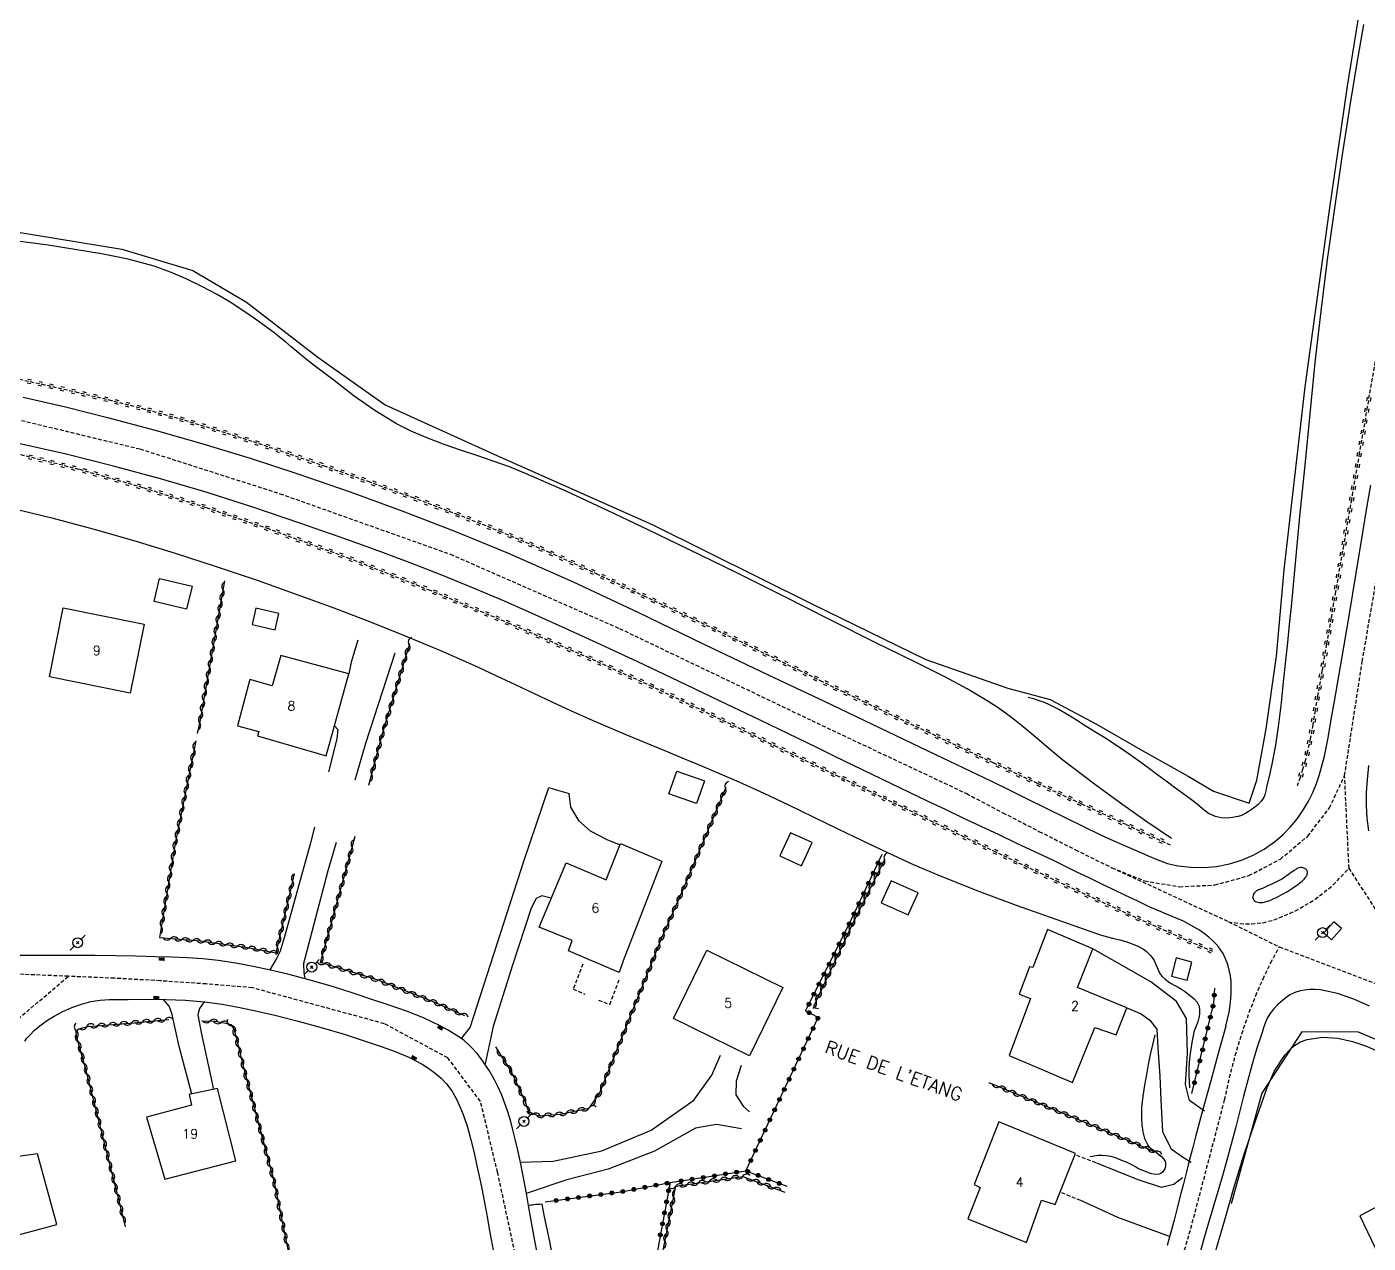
# Model space of a CAD drawing. Header units: millimetres. Extents: x 176000 to 177000, y 162000 to 163001.
# Drawn here: x 176143.6 to 176322.7, y 162429.3 to 162591.6 of the extents above; entities that cross this region are included whole.
import ezdxf
from ezdxf.enums import TextEntityAlignment as Align

# ---------------------------------------------------------------- set-up
doc = ezdxf.new("R2010")
doc.units = ezdxf.units.MM
doc.linetypes.add('DASHED', pattern=[0.75, 0.5, -0.25])
doc.layers.get('0').update_dxf_attribs({"linetype": 'CONTINUOUS'})
for name, color, linetype in [('W0001', 6, 'DASHED'), ('W0008', 7, 'CONTINUOUS'), ('W0014', 7, 'CONTINUOUS'), ('W0015', 2, 'CONTINUOUS'), ('W0017', 7, 'CONTINUOUS'), ('W0101', 7, 'CONTINUOUS'), ('W0104', 1, 'CONTINUOUS'), ('W0112', 1, 'DASHED'), ('W0211', 2, 'CONTINUOUS'), ('W0220', 5, 'DASHED'), ('W0300', 7, 'CONTINUOUS'), ('W0310', 3, 'CONTINUOUS'), ('W0323', 7, 'CONTINUOUS'), ('W0330', 7, 'CONTINUOUS'), ('W0401', 7, 'CONTINUOUS'), ('W0473', 7, 'CONTINUOUS'), ('W0989', 7, 'CONTINUOUS'), ('W0991', 7, 'CONTINUOUS')]:
    doc.layers.add(name, color=color, linetype=linetype)
doc.styles.get("Standard").update_dxf_attribs({"font": 'romans.shx', "width": 0.85})

# ---------------------------------------------------------------- blocks, each defined once
blk = doc.blocks.new('T401')
for p, q in [((-0.3, 0.3), (0, 0.3)), ((-0.3, -0.25), (-0.3, 0.3)), ((-0.3, 0.15), (0, 0.15)), ((-0.3, 0), (0, 0)), ((0, 0.3), (0, -0.25)), ((-0.3, -0.15), (0, -0.15)), ((-0.3, -0.25), (-0.3, -0.3)), ((-0.3, -0.3), (0, -0.3)), ((0, -0.3), (0, -0.25))]:
    blk.add_line(p, q)
blk = doc.blocks.new('T473')
for p, q in [((-0.166667, 0.166667), (0.166667, -0.166667)), ((-0.166667, -0.166667), (0.166667, 0.166667)), ((0.500001, 0.500001), (1.000002, 1.000002)), ((-1.000002, -1.000002), (-0.500001, -0.500001))]:
    blk.add_line(p, q)
blk.add_ellipse((0, 0), major_axis=(0.471405, 0.471405), ratio=1, start_param=5.4977871438, end_param=11.780972451)
blk = doc.blocks.new('t310o')
at = {"color": 0, "linetype": 'Continuous'}
for centre, start, end in [((-0.5, 0.38), 216.8699, 323.1304), ((0.5, -0.37), 36.8699, 143.1303)]:
    blk.add_arc(centre, 0.625, start, end, dxfattribs=at)
blk = doc.blocks.new('t323o')
at = {"color": 0, "linetype": 'Continuous'}
for radius in [0.25, 0.15]:
    blk.add_circle((0, 0), radius, dxfattribs=at)
blk = doc.blocks.new('t220o')
at = {"color": 0, "linetype": 'Continuous'}
for p, q in [((-0.25, 0.25), (0.25, 0.25)), ((-0.25, -0.25), (0.25, -0.25))]:
    blk.add_line(p, q, dxfattribs=at)

msp = doc.modelspace()

# ---------------------------------------------------------------- linework, layer by layer
at = {"layer": 'W0001'}
for points in [[(176319.52, 162491.67), (176321.87, 162506.89), (176324.71, 162523.36), (176327.58, 162539.93), (176330.23, 162555.48), (176332.95, 162571.69), (176340.41, 162615.49), (176346.54, 162649.3), (176350.03, 162671)], [(176014, 162561.95), (176029.02, 162559.21), (176054.16, 162555), (176083.14, 162549.87), (176112.9, 162544.77), (176140.01, 162539.76), (176158.75, 162535.26), (176177.43, 162529.29), (176200.17, 162521.21), (176222.76, 162511.29), (176248.41, 162499.01), (176269.08, 162489.26), (176273.89, 162486.72), (176278.73, 162484.22), (176283.59, 162481.77), (176288.47, 162479.37)], [(176288.47, 162479.37), (176292.84, 162477.61), (176297.49, 162476.84), (176302.19, 162477.07), (176306.74, 162478.32), (176310.95, 162480.53), (176314.6, 162483.59), (176317.5, 162487.36), (176319.52, 162491.67)], [(176320.11, 162479.32), (176319.52, 162491.67)], [(176288.47, 162479.37), (176304.04, 162472.17)], [(176304.04, 162472.17), (176305.56, 162471.91), (176307.09, 162471.87), (176308.62, 162472.04), (176310.1, 162472.42), (176312.95, 162473.6), (176315.6, 162475.16), (176318, 162477.08), (176320.11, 162479.32)], [(176332.22, 162460.64), (176320.11, 162479.32)], [(176304.04, 162472.17), (176310.8, 162468.81)], [(176286.64, 162384.88), (176290.29, 162400.69), (176294.02, 162413.95), (176299, 162431.25), (176303.51, 162448.41), (176304.16, 162451.37), (176304.93, 162454.31), (176305.8, 162457.21), (176306.8, 162460.08), (176307.67, 162462.32), (176308.63, 162464.52), (176309.67, 162466.69), (176310.8, 162468.81)], [(176310.8, 162468.81), (176332.22, 162460.64)], [(176217.96, 162398.19), (176211.65, 162413.37), (176208.94, 162427.24), (176206.48, 162438.73), (176204.17, 162448.22), (176199.83, 162454.01), (176191.36, 162458.56), (176173.72, 162463.36), (176167.59, 162463.86), (176161.46, 162464.28), (176155.33, 162464.62), (176149.19, 162464.88), (176143.28, 162465.13), (176137.35, 162465.39), (176131.41, 162465.44), (176125.48, 162465.11), (176123.43, 162464.85), (176121.4, 162464.49), (176119.39, 162464.02), (176117.41, 162463.44), (176119.7, 162450.98), (176137.91, 162455.31), (176149.19, 162464.88)]]:
    msp.add_lwpolyline(points, dxfattribs=at)
at = {"layer": 'W0008'}
for points in [[(176143.15, 162542.15), (176148.79, 162540.86), (176154.41, 162539.47), (176160.78, 162537.76), (176167.12, 162535.95), (176173.43, 162534.02), (176179.7, 162531.98), (176186.79, 162529.52), (176193.84, 162526.94), (176200.84, 162524.23), (176207.78, 162521.38), (176216.58, 162517.52), (176225.28, 162513.43), (176233.93, 162509.26), (176242.6, 162505.11), (176250.05, 162501.58), (176257.5, 162498.03), (176264.94, 162494.47), (176272.38, 162490.91), (176274.83, 162489.73), (176277.26, 162488.52), (176279.7, 162487.31), (176282.13, 162486.1), (176284.57, 162484.9), (176287.03, 162483.74), (176289.51, 162482.61), (176292.01, 162481.53), (176293.28, 162480.98), (176294.58, 162480.43), (176295.9, 162479.95), (176297.28, 162479.64), (176298.99, 162479.45), (176300.72, 162479.41), (176302.44, 162479.55), (176304.14, 162479.88), (176305.76, 162480.37), (176307.31, 162481.04), (176308.78, 162481.86), (176310.17, 162482.82), (176311.29, 162483.77), (176312.31, 162484.83), (176313.22, 162485.96), (176314.05, 162487.16), (176314.71, 162488.27), (176315.28, 162489.43), (176315.76, 162490.62), (176316.18, 162491.83), (176316.85, 162494.24), (176317.33, 162496.69), (176317.74, 162499.15), (176318.16, 162501.59), (176319.17, 162507.27), (176320.12, 162512.97), (176321.05, 162518.67), (176321.99, 162524.36), (176322.5, 162527.4), (176323.01, 162530.44)], [(176303.67, 162458.24), (176303.9, 162459.15), (176304.09, 162460.08), (176304.23, 162461.01), (176304.33, 162461.94), (176304.38, 162462.69), (176304.4, 162463.45), (176304.37, 162464.2), (176304.28, 162464.95), (176304.13, 162465.72), (176303.92, 162466.48), (176303.64, 162467.22), (176303.3, 162467.93), (176303.02, 162468.39), (176302.7, 162468.81), (176302.35, 162469.21), (176301.98, 162469.59), (176301.39, 162470.11), (176300.77, 162470.6), (176300.13, 162471.04), (176299.46, 162471.46), (176298.75, 162471.85), (176298.02, 162472.22), (176297.27, 162472.55), (176296.52, 162472.87), (176295.77, 162473.18), (176295.02, 162473.48), (176294.27, 162473.8), (176293.52, 162474.13), (176291.9, 162474.9), (176290.27, 162475.67), (176288.65, 162476.45), (176287.04, 162477.23), (176285.42, 162478.02), (176283.8, 162478.8), (176282.18, 162479.58), (176280.56, 162480.36), (176278.18, 162481.49), (176275.79, 162482.62), (176273.4, 162483.75), (176271.01, 162484.87), (176268.62, 162486), (176266.24, 162487.13), (176263.85, 162488.26), (176261.47, 162489.4), (176258.97, 162490.6), (176256.48, 162491.8), (176253.99, 162493.01), (176251.5, 162494.23), (176249.01, 162495.44), (176246.52, 162496.65), (176244.03, 162497.85), (176241.53, 162499.05), (176236.09, 162501.66), (176230.64, 162504.26), (176225.17, 162506.84), (176219.7, 162509.38), (176215.61, 162511.26), (176211.51, 162513.12), (176207.39, 162514.94), (176203.25, 162516.7), (176199.03, 162518.41), (176194.79, 162520.07), (176190.53, 162521.68), (176186.24, 162523.23), (176180.1, 162525.37), (176173.93, 162527.45), (176167.72, 162529.43), (176161.48, 162531.27), (176155.19, 162532.97), (176148.88, 162534.54), (176142.54, 162536)], [(176322.69, 162493.01), (176322.51, 162491.08), (176322.41, 162489.39), (176322.4, 162487.69), (176322.48, 162485.98), (176322.69, 162484.29)], [(176210.6, 162434.3), (176210.29, 162436.15), (176209.95, 162438), (176209.58, 162439.84), (176209.18, 162441.68), (176208.88, 162442.96), (176208.57, 162444.24), (176208.23, 162445.52), (176207.83, 162446.78), (176207.44, 162447.89), (176207.02, 162449), (176206.54, 162450.09), (176206, 162451.14), (176205.33, 162452.3), (176204.6, 162453.44), (176203.8, 162454.53), (176202.88, 162455.53), (176201.95, 162456.34), (176200.94, 162457.05), (176199.88, 162457.69), (176198.8, 162458.28), (176196.59, 162459.32), (176194.31, 162460.22), (176192, 162461.03), (176189.68, 162461.81), (176186.91, 162462.74), (176184.11, 162463.61), (176181.3, 162464.42), (176178.47, 162465.16), (176176.17, 162465.71), (176173.86, 162466.21), (176171.54, 162466.64), (176169.2, 162466.99), (176167.12, 162467.21), (176165.03, 162467.34), (176162.94, 162467.42), (176160.85, 162467.49), (176158.16, 162467.57), (176155.47, 162467.62), (176152.78, 162467.65), (176150.09, 162467.66), (176147.4, 162467.66), (176144.71, 162467.66), (176142.02, 162467.67)], [(176322.82, 162460.91), (176320.73, 162461.82), (176318.57, 162462.59), (176316.32, 162463.08), (176315.6, 162463.14), (176314.87, 162463.13), (176314.15, 162463.05), (176313.44, 162462.9), (176313.02, 162462.77), (176312.62, 162462.6), (176312.23, 162462.39), (176311.86, 162462.15), (176311.21, 162461.66), (176310.59, 162461.12), (176310.03, 162460.52), (176309.53, 162459.87), (176309.19, 162459.28), (176308.93, 162458.65), (176308.71, 162458.02), (176308.5, 162457.38), (176307.82, 162455.28), (176307.19, 162453.17), (176306.6, 162451.04), (176306.04, 162448.9), (176305.5, 162446.77), (176304.95, 162444.63), (176304.4, 162442.49), (176303.81, 162440.37), (176303.21, 162438.26), (176302.6, 162436.16), (176301.99, 162434.06), (176301.37, 162431.97), (176300.75, 162429.87), (176300.14, 162427.77)], [(176143.38, 162456.22), (176143.66, 162456.61), (176143.98, 162456.99), (176144.73, 162457.72), (176145.54, 162458.39), (176146.4, 162459.01), (176147.3, 162459.56), (176148.47, 162460.18), (176149.67, 162460.71), (176150.92, 162461.16), (176152.2, 162461.5), (176153.44, 162461.7), (176154.68, 162461.78), (176155.93, 162461.8), (176157.17, 162461.81), (176159.72, 162461.83), (176162.26, 162461.81), (176164.81, 162461.71), (176167.35, 162461.49), (176169.72, 162461.16), (176172.07, 162460.73), (176174.4, 162460.23), (176176.73, 162459.68), (176179.84, 162458.91), (176182.93, 162458.06), (176186, 162457.14), (176189.05, 162456.14), (176190.92, 162455.5), (176192.79, 162454.84), (176194.63, 162454.08), (176196.39, 162453.16), (176197.28, 162452.6), (176198.14, 162451.98), (176198.94, 162451.29), (176199.66, 162450.52), (176200.35, 162449.58), (176200.93, 162448.56), (176201.42, 162447.51), (176201.86, 162446.45), (176202.45, 162444.77), (176202.92, 162443.05), (176203.33, 162441.32), (176203.72, 162439.59), (176204.03, 162438.2), (176204.32, 162436.8), (176204.6, 162435.39), (176204.86, 162433.98), (176205.11, 162432.57), (176205.37, 162431.17), (176205.63, 162429.76), (176205.89, 162428.35)], [(176303.68, 162458.24), (176302.66, 162454.59), (176301.65, 162450.95), (176300.66, 162447.3), (176299.68, 162443.64), (176299.25, 162442.03), (176298.83, 162440.42), (176298.42, 162438.8), (176298.01, 162437.19), (176297.59, 162435.57), (176297.18, 162433.96), (176296.76, 162432.35), (176296.32, 162430.74), (176295.84, 162428.98)]]:
    msp.add_lwpolyline(points, dxfattribs=at)
at = {"layer": 'W0014'}
for points in [[(176212.41, 162434.47), (176212.13, 162434.45), (176211.85, 162434.44), (176211.57, 162434.41), (176211.3, 162434.38), (176211.12, 162434.36), (176210.95, 162434.34), (176210.78, 162434.31), (176210.61, 162434.28)], [(176211.97, 162426.88), (176211.51, 162429.35), (176211.05, 162431.82), (176210.6, 162434.3)], [(176213.77, 162427.82), (176213.43, 162429.48), (176213.09, 162431.14), (176212.75, 162432.8), (176212.41, 162434.46)]]:
    msp.add_lwpolyline(points, dxfattribs=at)
at = {"layer": 'W0015'}
msp.add_lwpolyline([(176310.41, 162475.41), (176311.15, 162475.79), (176311.88, 162476.21), (176312.58, 162476.66), (176313.26, 162477.14), (176313.56, 162477.36), (176313.85, 162477.58), (176314.13, 162477.84), (176314.36, 162478.13), (176314.41, 162478.2), (176314.44, 162478.27), (176314.47, 162478.35), (176314.5, 162478.42), (176314.52, 162478.5), (176314.54, 162478.58), (176314.55, 162478.66), (176314.55, 162478.74), (176314.55, 162478.82), (176314.54, 162478.9), (176314.51, 162478.98), (176314.47, 162479.06), (176314.4, 162479.15), (176314.3, 162479.22), (176314.2, 162479.28), (176314.09, 162479.32), (176313.94, 162479.37), (176313.78, 162479.4), (176313.61, 162479.4), (176313.45, 162479.38), (176313.27, 162479.32), (176313.11, 162479.22), (176312.95, 162479.11), (176312.8, 162479.01), (176312.59, 162478.87), (176312.38, 162478.72), (176312.17, 162478.57), (176311.97, 162478.42), (176311.77, 162478.27), (176311.56, 162478.12), (176311.35, 162477.98), (176311.13, 162477.85), (176310.53, 162477.52), (176309.91, 162477.23), (176309.28, 162476.95), (176308.65, 162476.66), (176308.53, 162476.61), (176308.4, 162476.56), (176308.28, 162476.51), (176308.15, 162476.47), (176308.02, 162476.41), (176307.9, 162476.35), (176307.78, 162476.28), (176307.67, 162476.2), (176307.56, 162476.1), (176307.46, 162475.98), (176307.37, 162475.85), (176307.32, 162475.7), (176307.29, 162475.54), (176307.29, 162475.37), (176307.32, 162475.21), (176307.4, 162475.05), (176307.51, 162474.94), (176307.64, 162474.85), (176307.79, 162474.8), (176307.93, 162474.76), (176308.1, 162474.73), (176308.27, 162474.72), (176308.44, 162474.73), (176308.61, 162474.75), (176309.08, 162474.86), (176309.53, 162475.02), (176309.97, 162475.21)], close=True, dxfattribs=at)
at = {"layer": 'W0017'}
for points in [[(176187.83, 162509.75), (176186.94, 162506.81), (176186.63, 162505.24)], [(176187.45, 162491.11), (176188.9, 162496), (176192.81, 162508.07)], [(176184.71, 162498.3), (176185.13, 162497.83), (176185, 162496.59), (176183.9, 162492.15)], [(176201.65, 162456.6), (176202.8, 162458.04), (176206.87, 162470.61), (176210, 162480.38), (176213.32, 162490.07)], [(176213.32, 162490.07), (176214.47, 162489.71), (176216.02, 162489.27)], [(176216, 162489.27), (176216.21, 162487.45), (176217.25, 162485.66), (176218.81, 162484.31), (176221.06, 162483.14), (176222.7, 162482.48)], [(176182.04, 162484.77), (176181.48, 162482.52), (176178, 162470.02), (176177.45, 162468.26), (176176.98, 162467.25), (176176.07, 162465.76)], [(176180.59, 162466.47), (176183.85, 162478.99), (176184.98, 162482.8)], [(176213.63, 162475.29), (176212.36, 162475.63), (176211.61, 162475.25), (176210.94, 162473.98), (176208.46, 162466.35), (176205.88, 162458.18), (176204.81, 162453.21)], [(176300.8, 162446.9), (176298.8, 162448.33), (176298.27, 162450.46), (176298.55, 162454.59), (176298.43, 162459.26), (176297.08, 162461.53), (176293.66, 162464.13), (176285.9, 162468.54)], [(176180.59, 162466.47), (176180.62, 162465.39), (176180.73, 162464.55)], [(176165.66, 162449.17), (176163.97, 162455.5), (176163.01, 162459.96), (176162.63, 162460.88), (176161.87, 162461.8)], [(176167.3, 162461.49), (176166.68, 162460.59), (176166.45, 162459.76), (176166.89, 162457.38), (176168.57, 162449.78)], [(176290.45, 162460.67), (176292.35, 162459.88), (176293.52, 162459.04), (176294.46, 162457.81), (176294.61, 162455.33), (176294.85, 162451.55), (176294.97, 162448.4), (176295.22, 162444.11), (176296.35, 162441.88), (176298, 162440.71), (176299.04, 162440.08)], [(176209.49, 162440.08), (176213.88, 162440.21), (176220.39, 162441.61), (176226.96, 162444.36), (176232.67, 162448.37), (176235.06, 162451.7), (176236.21, 162454.37)], [(176238.98, 162453), (176238.32, 162450.89), (176238.28, 162449.06), (176239.24, 162447.55), (176240.11, 162446.79)], [(176239.02, 162444.53), (176235.69, 162445.12), (176232.9, 162444.62), (176227.42, 162441.53), (176221.24, 162439.13), (176215.73, 162437.74), (176210.29, 162435.91)], [(176286.41, 162439.98), (176291.93, 162437.79), (176295.04, 162436.76), (176296.73, 162437.14), (176297.87, 162438.03)], [(176296.16, 162430.17), (176289.25, 162432.71), (176284.31, 162434.95)]]:
    msp.add_lwpolyline(points, dxfattribs=at)
at = {"layer": 'W0101'}
for points in [[(176148.51, 162514.05), (176159.31, 162511.86), (176157.45, 162502.67), (176146.65, 162504.86), (176148.51, 162514.05)], [(176183.61, 162494.3), (176186.63, 162505.24), (176177.56, 162507.68), (176176.4, 162503.65), (176176.39, 162503.66), (176173.4, 162504.5), (176171.74, 162498.33), (176174.62, 162497.54), (176174.45, 162496.99)], [(176222.68, 162465.4), (176215.95, 162468.27), (176216.43, 162469.68), (176212.01, 162471.45), (176215.64, 162480.02), (176220.96, 162477.77), (176222.86, 162482.6), (176228.38, 162480.27), (176223.23, 162466.93)], [(176283.21, 162450.71), (176286.17, 162458.03), (176289.02, 162457.07), (176290.45, 162460.67), (176283.85, 162463.38), (176285.9, 162468.54), (176279.88, 162471.13), (176277.9, 162466.04), (176277.89, 162466.04), (176277.48, 162466.16), (176276.1, 162462.51), (176277.58, 162461.91), (176274.73, 162454.33)], [(176240.08, 162454.28), (176229.94, 162459.25), (176234.42, 162468.37), (176244.55, 162463.39)], [(176162.07, 162437.82), (176171.53, 162440.28), (176169.11, 162449.9), (176165.31, 162449.1), (176165.6, 162447.69), (176159.62, 162446.08)], [(176277.05, 162429.36), (176279.08, 162434.99), (176280.9, 162434.43), (176283.61, 162441.23), (176273.36, 162445.48), (176270.1, 162437.1), (176270.89, 162436.7), (176269.22, 162432.51)], [(176136.49, 162439.99), (176132.59, 162439.07), (176135.57, 162428.5), (176147.63, 162431.75), (176145.09, 162441.2)], [(176336.35, 162426.8), (176330.95, 162437.84), (176321.55, 162432.91), (176326.68, 162422.26)]]:
    msp.add_lwpolyline(points, close=True, dxfattribs=at)
at = {"layer": 'W0104'}
for points in [[(176164.97, 162513.86), (176160.63, 162514.88), (176161.36, 162517.98), (176165.7, 162516.96)], [(176173.72, 162511.83), (176176.8, 162511.12), (176177.3, 162513.31), (176174.22, 162514.02)], [(176233.04, 162487.93), (176229.33, 162489.25), (176230.4, 162492.27), (176234.11, 162490.95)], [(176247.03, 162479.64), (176248.44, 162482.75), (176245.55, 162484.05), (176244.15, 162480.94)], [(176257.68, 162474.67), (176261.28, 162473.07), (176262.6, 162476.04), (176259, 162477.64)], [(176317.76, 162469.76), (176319.09, 162471.26), (176318.07, 162472.17), (176316.74, 162470.67)], [(176298.5, 162464.36), (176299.14, 162466.79), (176297.05, 162467.33), (176296.41, 162464.9)]]:
    msp.add_lwpolyline(points, close=True, dxfattribs=at)
at = {"layer": 'W0112'}
for points in [[(176217.86, 162466.52), (176216.56, 162463.18), (176218.11, 162462.51)], [(176219.94, 162461.68), (176221.46, 162461.14), (176222.76, 162464.59)], [(176283.73, 162441.01), (176286.39, 162439.98)], [(176284.31, 162434.95), (176281.72, 162436)]]:
    msp.add_lwpolyline(points, dxfattribs=at)
at = {"layer": 'W0211'}
for points in [[(176322.04, 162591.9), (176321.1, 162586.51), (176320.21, 162581.11), (176319.15, 162574.26), (176318.15, 162567.4), (176317.21, 162560.52), (176316.34, 162553.64), (176315.55, 162546.8), (176314.86, 162539.95), (176314.19, 162533.1), (176313.52, 162526.25), (176313.28, 162523.84), (176313.05, 162521.44), (176312.82, 162519.03), (176312.59, 162516.63), (176312.37, 162514.22), (176312.13, 162511.82), (176311.89, 162509.42), (176311.63, 162507.01), (176311.34, 162504.19), (176311.04, 162501.36), (176310.71, 162498.54), (176310.3, 162495.73), (176310.04, 162494.33), (176309.76, 162492.95), (176309.44, 162491.56), (176309.11, 162490.18), (176309.04, 162489.82), (176308.98, 162489.45), (176308.88, 162489.08), (176308.73, 162488.73), (176308.38, 162488.24), (176307.97, 162487.82), (176307.52, 162487.44), (176307.05, 162487.09), (176306.64, 162486.81), (176306.22, 162486.56), (176305.77, 162486.35), (176305.3, 162486.2), (176304.55, 162486.06), (176303.79, 162486), (176303.03, 162486.05), (176302.27, 162486.21), (176301.37, 162486.63), (176300.56, 162487.21), (176299.82, 162487.85), (176299.07, 162488.44), (176297.94, 162489.26), (176296.82, 162490.08), (176295.7, 162490.91), (176294.59, 162491.74), (176293.47, 162492.57), (176292.34, 162493.4), (176291.21, 162494.21), (176290.07, 162495), (176288.79, 162495.86), (176287.5, 162496.7), (176286.19, 162497.52), (176284.88, 162498.33), (176283.72, 162499.05), (176282.56, 162499.78), (176281.37, 162500.47), (176280.15, 162501.09), (176279.45, 162501.4), (176278.74, 162501.66), (176278.02, 162501.9), (176277.29, 162502.09)], [(176296.4, 162483.29), (176293, 162485.6), (176289.63, 162487.97), (176286.31, 162490.39), (176283.02, 162492.86), (176281.92, 162493.72), (176280.85, 162494.6), (176279.79, 162495.5), (176278.74, 162496.4), (176277.68, 162497.3), (176276.61, 162498.19), (176275.52, 162499.05), (176274.41, 162499.89), (176273.13, 162500.78), (176271.83, 162501.63), (176270.5, 162502.44), (176269.15, 162503.23), (176266.17, 162504.84), (176263.13, 162506.37), (176260.08, 162507.85), (176257.04, 162509.35), (176250.79, 162512.5), (176244.55, 162515.65), (176238.3, 162518.78), (176232.01, 162521.85), (176226.59, 162524.46), (176221.16, 162527.05), (176215.7, 162529.58), (176210.19, 162532), (176208.05, 162532.86), (176205.88, 162533.64), (176203.7, 162534.38), (176201.52, 162535.11), (176199.34, 162535.87), (176197.18, 162536.69), (176195.05, 162537.6), (176192.98, 162538.63), (176190.08, 162540.37), (176187.32, 162542.32), (176184.65, 162544.37), (176181.99, 162546.41), (176181.2, 162547.02), (176180.43, 162547.64), (176179.67, 162548.27), (176178.91, 162548.9), (176178.15, 162549.54), (176177.38, 162550.16), (176176.61, 162550.78), (176175.81, 162551.37), (176174.17, 162552.56), (176172.49, 162553.72), (176170.79, 162554.83), (176169.03, 162555.86), (176167, 162556.94), (176164.93, 162557.95), (176162.81, 162558.85), (176160.64, 162559.63), (176157.15, 162560.59), (176153.6, 162561.3), (176150.04, 162561.88), (176146.49, 162562.44), (176144.43, 162562.74), (176142.37, 162562.99)], [(176141.45, 162527.4), (176146.97, 162526.05), (176152.45, 162524.58), (176157.91, 162523.03), (176163.43, 162521.36), (176168.92, 162519.59), (176174.38, 162517.74), (176179.81, 162515.81), (176184.62, 162514.05), (176189.4, 162512.21), (176194.15, 162510.31), (176198.87, 162508.35), (176201.38, 162507.26), (176203.86, 162506.14), (176206.33, 162504.99), (176208.8, 162503.83), (176211.26, 162502.66), (176213.73, 162501.5), (176216.21, 162500.36), (176218.7, 162499.25), (176221.18, 162498.17), (176223.67, 162497.12), (176226.17, 162496.08), (176228.68, 162495.05), (176231.18, 162494.01), (176233.68, 162492.97), (176236.17, 162491.91), (176238.65, 162490.83), (176241.99, 162489.31), (176245.31, 162487.75), (176248.61, 162486.15), (176251.9, 162484.55), (176255.21, 162482.95), (176258.52, 162481.39), (176261.86, 162479.87), (176265.23, 162478.42), (176270.44, 162476.33), (176275.7, 162474.37), (176280.98, 162472.49), (176286.28, 162470.63), (176287.08, 162470.37), (176287.89, 162470.15), (176288.71, 162469.95), (176289.52, 162469.74), (176290.34, 162469.51), (176291.15, 162469.23), (176291.94, 162468.9), (176292.7, 162468.49), (176293.05, 162468.24), (176293.36, 162467.94), (176293.65, 162467.62), (176293.91, 162467.28), (176294.1, 162466.99), (176294.25, 162466.69), (176294.38, 162466.38), (176294.51, 162466.06), (176294.64, 162465.74), (176294.79, 162465.43), (176294.96, 162465.14), (176295.17, 162464.86), (176295.55, 162464.5), (176295.96, 162464.19), (176296.39, 162463.91), (176296.84, 162463.66), (176297.29, 162463.42), (176297.73, 162463.17), (176298.16, 162462.9), (176298.57, 162462.59), (176298.99, 162462.24), (176299.44, 162461.87), (176299.83, 162461.43), (176300.09, 162460.89), (176300.17, 162460.36), (176300.15, 162459.83), (176300.06, 162459.32), (176299.91, 162458.83), (176299.74, 162458.37), (176299.57, 162457.91), (176299.41, 162457.44), (176299.3, 162456.96), (176299.14, 162456.07), (176298.99, 162455.18), (176298.85, 162454.28), (176298.77, 162453.37), (176298.73, 162452.52), (176298.72, 162451.68), (176298.76, 162450.83), (176298.82, 162449.99)], [(176294.17, 162457.07), (176293.86, 162455.76), (176293.56, 162454.43), (176293.3, 162453.1), (176293.07, 162451.77), (176292.82, 162450.34), (176292.58, 162448.9), (176292.41, 162447.44), (176292.39, 162445.97), (176292.46, 162445.06), (176292.59, 162444.14), (176292.83, 162443.23), (176293.24, 162442.37), (176293.36, 162442.2), (176293.51, 162442.05), (176293.66, 162441.92), (176293.83, 162441.8), (176294, 162441.69), (176294.17, 162441.57), (176294.33, 162441.45), (176294.48, 162441.32), (176294.77, 162441.07), (176295.08, 162440.82), (176295.36, 162440.52), (176295.55, 162440.17), (176295.62, 162439.93), (176295.63, 162439.69), (176295.6, 162439.44), (176295.52, 162439.21), (176295.39, 162438.98), (176295.22, 162438.76), (176295.01, 162438.59), (176294.75, 162438.48), (176294.27, 162438.42), (176293.79, 162438.51), (176293.36, 162438.67), (176292.94, 162438.83), (176292.58, 162438.96), (176292.22, 162439.12), (176291.88, 162439.3), (176291.54, 162439.49), (176291.2, 162439.67), (176290.86, 162439.86), (176290.51, 162440.03), (176290.16, 162440.18), (176289.56, 162440.41), (176288.96, 162440.64), (176288.34, 162440.82), (176287.71, 162440.94), (176287.17, 162440.98), (176286.63, 162440.96), (176286.1, 162440.9), (176285.57, 162440.79)], [(176297.2, 162410.29), (176298.43, 162414.73), (176299.69, 162419.16), (176300.96, 162423.58), (176302.26, 162428), (176303.52, 162432.39), (176304.77, 162436.78), (176306.1, 162441.16), (176307.6, 162445.48), (176308.38, 162447.74), (176309.17, 162450.04), (176310.17, 162452.29), (176311.53, 162454.35), (176312.15, 162455.03), (176312.85, 162455.63), (176313.65, 162456.12), (176314.54, 162456.45), (176316.57, 162456.74), (176318.6, 162456.61), (176320.57, 162456.18), (176322.46, 162455.57), (176325.6, 162454.12)]]:
    msp.add_lwpolyline(points, dxfattribs=at)
at = {"layer": 'W0220'}
for points in [[(176323.57, 162546.9), (176322.54, 162540.86), (176321.48, 162534.69), (176320.42, 162528.52), (176319.36, 162522.35), (176318.3, 162516.18), (176317.7, 162512.68), (176317.1, 162509.19), (176316.5, 162505.7), (176315.89, 162502.21), (176315.57, 162500.34), (176315.27, 162498.46), (176314.93, 162496.59), (176314.53, 162494.74), (176314.24, 162493.62), (176313.92, 162492.5), (176313.57, 162491.4), (176313.19, 162490.31)], [(176296.28, 162482.38), (176290.36, 162485.12), (176284.44, 162487.86), (176278.53, 162490.61), (176272.62, 162493.37), (176268.36, 162495.37), (176264.1, 162497.37), (176259.84, 162499.38), (176255.6, 162501.4), (176252.71, 162502.78), (176249.84, 162504.18), (176246.96, 162505.59), (176244.09, 162506.99), (176241.22, 162508.4), (176238.34, 162509.8), (176235.46, 162511.18), (176232.57, 162512.55), (176226.22, 162515.53), (176219.87, 162518.5), (176213.48, 162521.4), (176207.02, 162524.15), (176201.2, 162526.48), (176195.33, 162528.69), (176189.43, 162530.82), (176183.51, 162532.9), (176178.63, 162534.59), (176173.73, 162536.25), (176168.8, 162537.83), (176163.85, 162539.32), (176159.43, 162540.54), (176154.99, 162541.68), (176150.53, 162542.75), (176146.06, 162543.78), (176141.39, 162544.8)], [(176301.93, 162468.18), (176297.83, 162469.97), (176293.74, 162471.78), (176289.67, 162473.62), (176285.61, 162475.49), (176281.39, 162477.45), (176277.19, 162479.44), (176272.99, 162481.44), (176268.8, 162483.45), (176264.61, 162485.47), (176260.43, 162487.49), (176256.24, 162489.5), (176252.04, 162491.51), (176243.73, 162495.51), (176235.43, 162499.56), (176227.1, 162503.54), (176218.7, 162507.35), (176208.12, 162511.92), (176197.48, 162516.37), (176186.76, 162520.61), (176175.93, 162524.58), (176167.56, 162527.42), (176159.13, 162530.09), (176150.62, 162532.53), (176142.03, 162534.66)]]:
    msp.add_lwpolyline(points, dxfattribs=at)
at = {"layer": 'W0300'}
msp.add_lwpolyline([(176339.73, 162445.66), (176335.54, 162450.16), (176328.63, 162454.38), (176321.38, 162457.43), (176313.8, 162457.46), (176308.45, 162449.29), (176304.36, 162434.51)], dxfattribs=at)
at = {"layer": 'W0310'}
for points in [[(176170.03, 162517.68), (176166.72, 162498.89), (176166.39, 162497.29)], [(176189.28, 162490.4), (176191.13, 162497.29), (176194.74, 162509.3)], [(176166.19, 162496.29), (176163.42, 162482.59), (176161.35, 162470.05)], [(176206.18, 162455.49), (176208.39, 162452.02), (176210.09, 162448.21), (176210.58, 162446.85), (176211.95, 162446.26), (176214.83, 162446.49), (176218.71, 162447.28), (176220.07, 162449.23), (176228.35, 162469.91), (176231.38, 162476.77), (176236.96, 162490.13)], [(176202.11, 162459.62), (176198.03, 162461.45), (176190.53, 162464.36), (176182.84, 162466.73), (176186.79, 162481.1), (176187.45, 162483.58)], [(176258.1, 162480.48), (176253.87, 162471.99), (176248.64, 162460.84), (176248.86, 162460.69), (176249.29, 162460.57)], [(176161.35, 162470.05), (176166.77, 162469.61), (176173.1, 162468.73), (176176.9, 162468.01), (176179.35, 162478.57)], [(176156.8, 162431.43), (176156.04, 162434.57), (176151.61, 162452.14), (176150.28, 162456.91), (176150.25, 162457.62), (176150.6, 162457.86), (176151.8, 162458.2), (176157.42, 162458.65), (176162.6, 162459.13)], [(176167, 162458.95), (176168.73, 162458.88), (176170.2, 162458.61), (176170.85, 162458.43), (176171.3, 162457.74), (176172.64, 162452.42), (176176.6, 162437.57), (176178.8, 162426.91), (176181.2, 162418.29), (176181.02, 162417.79), (176180.39, 162417.58), (176179.45, 162417.33)], [(176272.02, 162450.7), (176284.08, 162445.72), (176294.45, 162441.36)], [(176245.6, 162399.88), (176239.16, 162401.52), (176232.99, 162403.16), (176228.97, 162404.12), (176224.36, 162406.23), (176226.91, 162419.99), (176230.26, 162436.88), (176239.22, 162438.17), (176244.8, 162436.09)]]:
    msp.add_lwpolyline(points, dxfattribs=at)
at = {"layer": 'W0323'}
for points in [[(176239.62, 162438.93), (176249.28, 162459.39), (176247.59, 162460.27), (176253.35, 162471.77), (176257.82, 162481.17)], [(176299.13, 162449.23), (176300.35, 162454.16), (176302.05, 162461.32), (176302.2, 162463.29)], [(176229.49, 162437.35), (176239.62, 162438.93), (176245.07, 162436.87)], [(176222.95, 162436.14), (176229.49, 162437.35), (176223.54, 162405.3)], [(176212.81, 162434.77), (176222.95, 162436.14)]]:
    msp.add_lwpolyline(points, dxfattribs=at)
at = {"layer": 'W0330'}
msp.add_lwpolyline([(176138.95, 162564.78), (176156.31, 162561.9), (176165.8, 162559.06), (176172.95, 162554.83), (176182.49, 162547.49), (176191.48, 162541.15), (176205.9, 162534.62), (176227.19, 162525.15), (176248.51, 162514.53), (176263.63, 162507.18), (176274.59, 162503.35), (176280.21, 162501.81), (176286.42, 162498.54), (176292.6, 162494.99), (176298.63, 162491.59), (176302, 162489.59), (176306.79, 162487.99), (176307.79, 162491.07), (176309.07, 162497.91), (176310.43, 162507.62), (176311.45, 162519.11), (176314.25, 162543.54), (176317.47, 162566.79), (176319.9, 162583.67), (176322.65, 162600.79)], dxfattribs=at)

# ---------------------------------------------------------------- block references
at = {"layer": 'W0220'}
for p, rotation in [((176143.99, 162544.24), 167.6908205719959), ((176145.46, 162543.92), 167.6908205719959), ((176146.92, 162543.59), 167.0263596440464), ((176148.38, 162543.25), 167.0263596440464), ((176149.84, 162542.91), 167.0263596440464), ((176151.3, 162542.57), 166.4674645457275), ((176152.76, 162542.22), 166.4674645457275), ((176154.22, 162541.87), 166.4674645457275), ((176155.68, 162541.51), 165.634351275713), ((176157.13, 162541.13), 165.634351275713), ((176158.58, 162540.76), 165.634351275713), ((176160.03, 162540.38), 164.5271310062948), ((176322.46, 162540.42), 260.2907636463981), ((176322.72, 162541.9), 260.3176226456744), ((176161.48, 162539.98), 164.5271310062948), ((176162.92, 162539.58), 164.5271310062948), ((176164.37, 162539.17), 163.2776677161159), ((176165.8, 162538.73), 163.2776677161159), ((176322.21, 162538.94), 260.2907636463981), ((176167.24, 162538.3), 163.2776677161159), ((176168.68, 162537.87), 163.2776677161159), ((176170.1, 162537.41), 162.142342855055), ((176171.53, 162536.95), 162.142342855055), ((176321.96, 162537.46), 260.2907636463981), ((176172.96, 162536.49), 162.142342855055), ((176174.38, 162536.02), 161.3519791221347), ((176175.81, 162535.54), 161.3519791221347), ((176177.23, 162535.06), 161.3519791221347), ((176321.71, 162535.99), 260.2907636463981), ((176144.11, 162534.14), 166.1023687347507), ((176145.56, 162533.78), 166.1023687347507), ((176147.02, 162533.42), 166.1023687347507), ((176178.65, 162534.58), 160.9067435604859), ((176180.07, 162534.09), 160.9067435604859), ((176181.48, 162533.6), 160.9067435604859), ((176321.45, 162534.51), 260.2661931452458), ((176148.48, 162533.06), 166.1023687347507), ((176149.93, 162532.7), 166.1023687347507), ((176151.38, 162532.31), 164.0190912473531), ((176152.82, 162531.9), 164.0190912473531), ((176154.27, 162531.49), 164.0190912473531), ((176182.9, 162533.11), 160.9067435604859), ((176184.32, 162532.62), 160.6072481979897), ((176185.73, 162532.12), 160.6072481979897), ((176187.15, 162531.62), 160.6072481979897), ((176320.95, 162531.55), 260.2661931452458), ((176321.2, 162533.03), 260.2661931452458), ((176155.71, 162531.07), 164.0190912473531), ((176157.15, 162530.66), 164.0190912473531), ((176158.59, 162530.25), 164.0190912473531), ((176160.03, 162529.81), 162.3960556779597), ((176188.56, 162531.12), 160.6072481979897), ((176189.98, 162530.62), 160.1646634317715), ((176191.39, 162530.11), 160.1646634317715), ((176192.8, 162529.6), 160.1646634317715), ((176320.69, 162530.07), 260.2661931452458), ((176161.46, 162529.36), 162.3960556779597), ((176162.88, 162528.9), 162.3960556779597), ((176164.31, 162528.45), 162.3960556779597), ((176165.74, 162527.99), 162.3960556779597), ((176194.21, 162529.09), 160.1646634317715), ((176195.62, 162528.58), 159.3702730134525), ((176197.02, 162528.05), 159.3702730134525), ((176320.44, 162528.59), 260.2661931452458), ((176167.17, 162527.54), 162.3960556779597), ((176168.6, 162527.07), 161.2338731111715), ((176170.02, 162526.58), 161.2338731111715), ((176171.44, 162526.1), 161.2338731111715), ((176198.43, 162527.52), 159.3702730134525), ((176199.83, 162527), 159.3702730134525), ((176201.23, 162526.47), 158.2242513928875), ((176320.18, 162527.12), 260.2474442755186), ((176172.86, 162525.62), 161.2338731111715), ((176174.28, 162525.14), 161.2338731111715), ((176175.7, 162524.65), 161.2338731111715), ((176202.63, 162525.91), 158.2242513928875), ((176204.02, 162525.35), 158.2242513928875), ((176205.41, 162524.8), 158.2242513928875), ((176206.8, 162524.24), 158.2242513928875), ((176319.93, 162525.64), 260.2474442755186), ((176177.11, 162524.14), 159.9151682814115), ((176178.52, 162523.63), 159.9151682814115), ((176179.93, 162523.11), 159.9151682814115), ((176181.34, 162522.6), 159.9151682814115), ((176208.19, 162523.66), 156.8546492249996), ((176209.57, 162523.07), 156.8546492249996), ((176210.94, 162522.48), 156.8546492249996), ((176319.42, 162522.68), 260.2474442755186), ((176319.68, 162524.16), 260.2474442755186), ((176182.74, 162522.08), 159.9151682814115), ((176184.15, 162521.57), 159.9151682814115), ((176185.56, 162521.05), 159.9151682814115), ((176212.32, 162521.89), 156.8546492249996), ((176213.7, 162521.29), 155.6323775443275), ((176215.07, 162520.67), 155.6323775443275), ((176319.17, 162521.2), 260.234517037998), ((176186.97, 162520.53), 158.4128882737541), ((176188.36, 162519.98), 158.4128882737541), ((176189.76, 162519.43), 158.4128882737541), ((176191.15, 162518.88), 158.4128882737541), ((176216.43, 162520.06), 155.6323775443275), ((176217.8, 162519.44), 155.6323775443275), ((176219.17, 162518.82), 155.6323775443275), ((176318.91, 162519.72), 260.234517037998), ((176192.55, 162518.32), 158.4128882737541), ((176193.94, 162517.77), 158.4128882737541), ((176195.34, 162517.22), 158.4128882737541), ((176220.53, 162518.19), 154.9540161739558), ((176221.89, 162517.56), 154.9540161739558), ((176318.66, 162518.25), 260.234517037998), ((176196.73, 162516.67), 158.4128882737541), ((176198.12, 162516.1), 157.3068512513467), ((176199.51, 162515.53), 157.3068512513467), ((176223.25, 162516.92), 154.9540161739558), ((176224.61, 162516.29), 154.9540161739558), ((176225.97, 162515.65), 154.9540161739558), ((176318.15, 162515.29), 260.2606689968079), ((176318.4, 162516.77), 260.234517037998), ((176200.89, 162514.95), 157.3068512513467), ((176202.27, 162514.37), 157.3068512513467), ((176203.66, 162513.79), 157.3068512513467), ((176227.32, 162515.01), 154.8199215298035), ((176228.68, 162514.38), 154.8199215298035), ((176230.04, 162513.74), 154.8199215298035), ((176317.9, 162513.81), 260.2606689968079), ((176205.04, 162513.21), 157.3068512513467), ((176206.42, 162512.63), 157.3068512513467), ((176207.81, 162512.05), 157.3068512513467), ((176231.4, 162513.1), 154.8199215298035), ((176232.75, 162512.46), 154.6803663255599), ((176234.11, 162511.82), 154.6803663255599), ((176317.64, 162512.33), 260.2836019283782), ((176209.19, 162511.46), 156.5973657238608), ((176210.56, 162510.87), 156.5973657238608), ((176211.94, 162510.27), 156.5973657238608), ((176235.46, 162511.18), 154.3465213284991), ((176236.82, 162510.53), 154.3465213284991), ((176238.17, 162509.88), 154.3465213284991), ((176317.39, 162510.85), 260.2836019283782), ((176213.32, 162509.67), 156.5973657238608), ((176214.69, 162509.08), 156.5973657238608), ((176216.07, 162508.48), 156.5973657238608), ((176239.52, 162509.22), 154.1015529258792), ((176240.87, 162508.57), 154.1015529258792), ((176317.14, 162509.38), 260.2836019283782), ((176217.45, 162507.89), 156.5973657238608), ((176218.82, 162507.29), 155.6091533494774), ((176220.19, 162506.67), 155.6091533494774), ((176242.22, 162507.91), 153.9454645508185), ((176243.56, 162507.25), 153.9454645508185), ((176244.91, 162506.59), 153.8942543984052), ((176316.63, 162506.42), 260.2102416779854), ((176316.88, 162507.9), 260.2102416779854), ((176221.55, 162506.05), 155.6091533494774), ((176222.92, 162505.43), 155.6091533494774), ((176224.29, 162504.81), 155.6091533494774), ((176246.26, 162505.93), 153.8942543984052), ((176247.6, 162505.27), 153.9479264355555), ((176248.95, 162504.61), 153.9479264355555), ((176316.37, 162504.94), 260.0405894527863), ((176225.65, 162504.19), 155.6091533494774), ((176227.02, 162503.57), 155.6091533494774), ((176228.37, 162502.93), 154.4663385293941), ((176250.3, 162503.96), 154.0904890943085), ((176251.65, 162503.3), 154.0904890943085), ((176316.11, 162503.46), 260.0405894527863), ((176229.73, 162502.28), 154.4663385293941), ((176231.08, 162501.63), 154.4663385293941), ((176232.43, 162500.99), 154.4663385293941), ((176253, 162502.65), 154.3219403758758), ((176254.35, 162502), 154.3219403758758), ((176255.7, 162501.35), 154.5478773359706), ((176315.85, 162501.99), 260.3737921563272), ((176233.79, 162500.34), 154.4663385293941), ((176235.14, 162499.69), 154.4663385293941), ((176257.06, 162500.7), 154.5478773359706), ((176258.41, 162500.06), 154.5478773359706), ((176259.77, 162499.41), 154.5478773359706), ((176315.6, 162500.51), 260.3737921563272), ((176236.49, 162499.04), 154.0198344395597), ((176237.84, 162498.38), 154.0198344395597), ((176239.19, 162497.73), 154.0198344395597), ((176261.12, 162498.77), 154.7117518275752), ((176262.48, 162498.13), 154.7117518275752), ((176263.84, 162497.49), 154.7117518275752), ((176315.1, 162497.55), 259.8525331676618), ((176315.36, 162499.03), 260.7337702497422), ((176240.54, 162497.07), 154.0198344395597), ((176241.88, 162496.41), 154.0198344395597), ((176243.23, 162495.75), 154.0198344395597), ((176265.19, 162496.85), 154.8279950513254), ((176266.55, 162496.21), 154.8279950513254), ((176267.91, 162495.58), 154.8279950513254), ((176314.82, 162496.08), 257.7324822666837), ((176244.58, 162495.1), 154.2700254284469), ((176245.93, 162494.45), 154.2700254284469), ((176247.29, 162493.8), 154.2700254284469), ((176269.27, 162494.94), 154.8966065385731), ((176270.62, 162494.3), 154.8966065385731), ((176314.5, 162494.61), 255.6013759036753), ((176248.64, 162493.15), 154.2700254284469), ((176249.99, 162492.5), 154.2700254284469), ((176271.98, 162493.67), 154.8966065385731), ((176273.34, 162493.03), 154.964790371726), ((176274.7, 162492.4), 154.964790371726), ((176314.11, 162493.16), 253.9727732913859), ((176251.34, 162491.85), 154.2700254284469), ((176252.69, 162491.2), 154.4606953590887), ((176254.04, 162490.55), 154.4606953590887), ((176276.06, 162491.76), 154.964790371726), ((176277.42, 162491.13), 154.964790371726), ((176278.78, 162490.49), 155.0522749907653), ((176313.67, 162491.73), 252.3441727400575), ((176255.4, 162489.9), 154.4606953590887), ((176256.75, 162489.26), 154.3296711433698), ((176258.1, 162488.61), 154.3296711433698), ((176280.14, 162489.86), 155.0522749907653), ((176281.5, 162489.23), 155.0522749907653), ((176282.86, 162488.59), 155.0522749907653), ((176259.45, 162487.96), 154.3296711433698), ((176260.81, 162487.31), 154.263155318688), ((176262.16, 162486.65), 154.263155318688), ((176284.22, 162487.96), 155.0522749907653), ((176285.58, 162487.33), 155.1397560537378), ((176286.94, 162486.7), 155.1397560537378), ((176263.51, 162486), 154.263155318688), ((176264.86, 162485.35), 154.2611483778078), ((176288.3, 162486.07), 155.1397560537378), ((176289.66, 162485.44), 155.1397560537378), ((176291.02, 162484.81), 155.2272335607958), ((176266.21, 162484.7), 154.2611483778078), ((176267.56, 162484.05), 154.2611483778078), ((176268.91, 162483.4), 154.3407028473509), ((176292.38, 162484.18), 155.2272335607958), ((176293.75, 162483.55), 155.2272335607958), ((176270.27, 162482.75), 154.3407028473509), ((176271.62, 162482.1), 154.3407028473509), ((176272.97, 162481.45), 154.3407028473509), ((176295.11, 162482.92), 155.2272335607958), ((176274.32, 162480.8), 154.50181523492), ((176275.68, 162480.16), 154.50181523492), ((176277.03, 162479.51), 154.50181523492), ((176278.39, 162478.87), 154.7274272433724), ((176279.74, 162478.23), 154.7274272433724), ((176281.1, 162477.59), 154.7274272433724), ((176282.46, 162476.95), 155.0175372054782), ((176283.82, 162476.32), 155.0175372054782), ((176285.18, 162475.69), 155.0175372054782), ((176286.54, 162475.06), 155.3479973007098), ((176287.9, 162474.43), 155.3479973007098), ((176289.27, 162473.81), 155.3479973007098), ((176290.63, 162473.19), 155.6920909458094), ((176292, 162472.57), 155.6920909458094), ((176293.37, 162471.95), 155.6920909458094), ((176294.74, 162471.34), 156.0361822157072), ((176296.11, 162470.73), 156.0361822157072), ((176297.48, 162470.12), 156.0361822157072), ((176298.85, 162469.52), 156.3802711103161), ((176300.23, 162468.92), 156.3802711103161), ((176301.6, 162468.32), 156.3802711103161)]:
    msp.add_blockref('t220o', p, dxfattribs=dict(at, rotation=rotation))
at = {"layer": 'W0310'}
for p, rotation in [((176169.82, 162516.48), 259.996543485516), ((176169.56, 162515.01), 259.996543485516), ((176169.3, 162513.53), 259.996543485516), ((176169.04, 162512.05), 259.996543485516), ((176168.78, 162510.57), 259.996543485516), ((176168.26, 162507.62), 259.996543485516), ((176168.52, 162509.1), 259.996543485516), ((176194.25, 162507.7), 73.29507040262781), ((176194.68, 162509.13), 73.29507040262781), ((176168, 162506.14), 259.996543485516), ((176193.82, 162506.26), 73.29507040262781), ((176167.74, 162504.67), 259.996543485516), ((176193.39, 162504.82), 73.29507040262781), ((176167.47, 162503.19), 259.996543485516), ((176192.96, 162503.39), 73.29507040262781), ((176166.95, 162500.23), 259.996543485516), ((176167.21, 162501.71), 259.996543485516), ((176192.1, 162500.51), 73.29507040262781), ((176192.53, 162501.95), 73.29507040262781), ((176166.69, 162498.76), 258.57250323781), ((176191.67, 162499.08), 73.29507040262781), ((176191.24, 162497.64), 73.29507040262781), ((176165.96, 162495.13), 258.5725032376533), ((176190.84, 162496.19), 74.98534382003176), ((176165.66, 162493.66), 258.5725032376533), ((176190.06, 162493.3), 74.98534382003176), ((176190.45, 162494.75), 74.98534382003176), ((176165.36, 162492.19), 258.5725032376533), ((176189.67, 162491.85), 74.98534382003176), ((176165.06, 162490.72), 258.5725032376533), ((176236.89, 162489.94), 67.30613865172852), ((176164.47, 162487.78), 258.5725032376533), ((176164.77, 162489.25), 258.5725032376533), ((176236.31, 162488.56), 67.30613865172852), ((176164.17, 162486.31), 258.5725032376533), ((176235.73, 162487.17), 67.30613865172852), ((176163.88, 162484.84), 258.5725032376533), ((176234.57, 162484.41), 67.30613865172852), ((176235.15, 162485.79), 67.30613865172852), ((176163.58, 162483.37), 258.5725032376533), ((176233.99, 162483.02), 67.30613865172852), ((176163.31, 162481.89), 260.5962161959396), ((176186.67, 162480.68), 74.65080850024957), ((176187.06, 162482.13), 74.98534382003884), ((176233.41, 162481.64), 67.30613865172852), ((176162.82, 162478.93), 260.5962161959396), ((176163.06, 162480.41), 260.5962161959396), ((176186.28, 162479.23), 74.65080850024957), ((176232.26, 162478.87), 67.30613865172852), ((176232.83, 162480.25), 67.30613865172852), ((176257.43, 162479.13), 243.5457461077713), ((176258.1, 162480.47), 243.5457461077713), ((176162.57, 162477.45), 260.5962161959396), ((176179.12, 162477.56), 76.9225921932759), ((176185.88, 162477.79), 74.65080850024957), ((176231.68, 162477.49), 67.30613865172852), ((176256.76, 162477.79), 243.5457461077713), ((176162.33, 162475.97), 260.5962161959396), ((176178.78, 162476.1), 76.9225921932759), ((176185.48, 162476.34), 74.65080850024957), ((176231.09, 162476.11), 66.17700893489847), ((176256.09, 162476.44), 243.5457461077713), ((176162.08, 162474.49), 260.5962161959396), ((176178.44, 162474.63), 76.9225921932759), ((176184.69, 162473.45), 74.65080850024957), ((176185.08, 162474.9), 74.65080850024957), ((176230.48, 162474.74), 66.17700893489847), ((176254.75, 162473.76), 243.5457461077713), ((176255.42, 162475.1), 243.5457461077713), ((176161.84, 162473.01), 260.5962161959396), ((176177.76, 162471.71), 76.9225921932759), ((176178.1, 162473.17), 76.9225921932759), ((176184.29, 162472), 74.65080850024957), ((176229.27, 162471.99), 66.17700893489847), ((176229.87, 162473.36), 66.17700893489847), ((176254.09, 162472.42), 243.5457461077713), ((176161.59, 162471.53), 260.5962161959396), ((176177.42, 162470.25), 76.9225921932759), ((176183.89, 162470.56), 74.65080850024957), ((176228.66, 162470.62), 66.17700893489847), ((176253.44, 162471.06), 244.8580503303358), ((176162.84, 162469.93), 355.362267523154), ((176164.34, 162469.81), 355.362267523154), ((176165.83, 162469.69), 355.362267523154), ((176167.32, 162469.54), 352.0827320040919), ((176168.81, 162469.33), 352.0827320040919), ((176170.29, 162469.12), 352.0827320040919), ((176171.78, 162468.92), 352.0827320040919), ((176173.26, 162468.7), 349.2573339358561), ((176177.08, 162468.79), 76.9225921932759), ((176183.5, 162469.11), 74.65080850024957), ((176228.08, 162469.24), 68.18999306598673), ((176252.16, 162468.35), 244.8580503303358), ((176252.8, 162469.7), 244.8580503303358), ((176174.74, 162468.42), 349.2573339358561), ((176176.21, 162468.14), 349.2573339358561), ((176183.1, 162467.66), 74.65080850024957), ((176226.96, 162466.45), 68.18999306598673), ((176227.52, 162467.84), 68.18999306598673), ((176251.53, 162466.99), 244.8580503303358), ((176183.35, 162466.57), 162.8642924856343), ((176184.78, 162466.13), 162.8642924856343), ((176186.21, 162465.69), 162.8642924856343), ((176187.65, 162465.24), 162.8642924856343), ((176226.41, 162465.06), 68.18999306598673), ((176250.89, 162465.63), 244.8580503303358), ((176189.08, 162464.8), 162.8642924856343), ((176190.51, 162464.36), 162.8642924856343), ((176191.91, 162463.82), 158.8125874190427), ((176193.31, 162463.28), 158.8125874190427), ((176225.85, 162463.67), 68.18999306598673), ((176249.62, 162462.91), 244.8580503303358), ((176250.25, 162464.27), 244.8580503303358), ((176194.71, 162462.74), 158.8125874190427), ((176196.11, 162462.19), 158.8125874190427), ((176197.51, 162461.65), 158.8125874190427), ((176224.74, 162460.88), 68.18999306598673), ((176225.29, 162462.27), 68.18999306598673), ((176248.98, 162461.56), 244.8580503303358), ((176198.89, 162461.06), 155.876224807846), ((176200.26, 162460.45), 155.876224807846), ((176201.63, 162459.84), 155.876224807846), ((176224.18, 162459.49), 68.18999306598673), ((176150.25, 162457.61), 92.4332010546237), ((176151.63, 162458.15), 15.81992631156893), ((176153.12, 162458.3), 4.556098103004929), ((176154.61, 162458.42), 4.556098103004929), ((176156.11, 162458.54), 4.556098103004929), ((176157.6, 162458.66), 5.363024641754346), ((176159.1, 162458.81), 5.363024641754346), ((176160.59, 162458.95), 5.363024641754346), ((176162.09, 162459.09), 5.363024641754346), ((176168.08, 162458.91), 357.3914424770522), ((176169.56, 162458.72), 349.5645141552495), ((176170.95, 162458.28), 303.1291206934465), ((176223.62, 162458.1), 68.18999306598673), ((176150.5, 162456.14), 105.5581287384444), ((176171.51, 162456.91), 284.1021356128744), ((176223.06, 162456.7), 68.18999306598673), ((176150.9, 162454.7), 105.5581287384444), ((176171.88, 162455.45), 284.1021356128744), ((176172.24, 162454), 284.1021356128744), ((176206.99, 162454.22), 302.4551355572163), ((176221.95, 162453.92), 68.18999306598673), ((176222.51, 162455.31), 68.18999306598673), ((176151.3, 162453.25), 105.5581287384444), ((176172.61, 162452.54), 284.1021356128744), ((176207.79, 162452.96), 302.4551355572163), ((176221.39, 162452.53), 68.18999306598673), ((176151.7, 162451.8), 104.1520527861004), ((176152.06, 162450.35), 104.1520527861004), ((176172.99, 162451.1), 284.9491815242235), ((176208.55, 162451.66), 294.0962987549664), ((176209.16, 162450.29), 294.0962987549664), ((176220.83, 162451.13), 68.18999306598673), ((176152.43, 162448.9), 104.1520527861004), ((176173.38, 162449.65), 284.9491815242235), ((176209.77, 162448.93), 294.0962987549664), ((176219.53, 162448.45), 55.00402386695448), ((176220.28, 162449.74), 68.18999306598673), ((176273.41, 162450.13), 337.5587022333968), ((176274.79, 162449.55), 337.5587022333968), ((176276.18, 162448.98), 337.5587022333968), ((176152.8, 162447.44), 104.1520527861004), ((176173.77, 162448.2), 284.9491815242235), ((176174.15, 162446.75), 284.9491815242235), ((176210.33, 162447.54), 289.736332904375), ((176218.64, 162447.27), 11.48863549905383), ((176277.57, 162448.41), 337.5587022333968), ((176278.95, 162447.84), 337.5587022333968), ((176280.34, 162447.26), 337.5587022333968), ((176153.16, 162445.99), 104.1520527861004), ((176174.54, 162445.3), 284.9491815242235), ((176211.29, 162446.54), 336.5396488283592), ((176212.72, 162446.32), 4.686223912549333), ((176214.22, 162446.44), 4.686223912549333), ((176215.7, 162446.67), 11.48863549905383), ((176217.17, 162446.97), 11.48863549905383), ((176281.73, 162446.69), 337.5587022333968), ((176283.11, 162446.12), 337.5587022333968), ((176284.5, 162445.54), 337.211302859214), ((176153.53, 162444.53), 104.1520527861004), ((176153.9, 162443.08), 104.1520527861004), ((176174.93, 162443.85), 284.9491815242235), ((176285.88, 162444.96), 337.211302859214), ((176287.26, 162444.38), 337.211302859214), ((176288.65, 162443.8), 337.211302859214), ((176154.26, 162441.62), 104.1520527861004), ((176175.31, 162442.4), 284.9491815242235), ((176290.03, 162443.22), 337.211302859214), ((176291.41, 162442.64), 337.211302859214), ((176292.8, 162442.06), 337.211302859214), ((176154.63, 162440.17), 104.1520527861004), ((176175.7, 162440.95), 284.9491815242235), ((176176.09, 162439.5), 284.9491815242235), ((176294.18, 162441.48), 337.211302859214), ((176155, 162438.71), 104.1520527861004), ((176176.47, 162438.05), 284.9491815242235), ((176155.36, 162437.26), 104.1520527861004), ((176155.73, 162435.81), 104.1520527861004), ((176176.81, 162436.59), 281.6579012662075), ((176230.27, 162436.88), 8.205230241556217), ((176231.76, 162437.09), 8.205230241556217), ((176233.24, 162437.31), 8.205230241556217), ((176234.73, 162437.52), 8.205230241556217), ((176236.21, 162437.73), 8.205230241556217), ((176237.69, 162437.95), 8.205230241556217), ((176239.18, 162438.16), 8.205230241556217), ((176240.59, 162437.66), 339.5891683170178), ((176241.99, 162437.14), 339.5891683170178), ((176243.4, 162436.61), 339.5891683170178), ((176156.1, 162434.35), 103.5702495848609), ((176177.11, 162435.12), 281.6579012662075), ((176229.97, 162435.42), 78.79713303004982), ((176156.45, 162432.89), 103.5702495848609), ((176177.41, 162433.65), 281.6579012662075), ((176229.38, 162432.48), 78.79713303004982), ((176229.68, 162433.95), 78.79713303004982), ((176177.71, 162432.18), 281.6579012662075), ((176178.02, 162430.71), 281.6579012662075), ((176229.09, 162431.01), 78.79713303004982), ((176178.32, 162429.24), 281.6579012662075), ((176228.8, 162429.53), 78.79713303004982)]:
    msp.add_blockref('t310o', p, dxfattribs=dict(at, rotation=rotation))
at = {"layer": 'W0323'}
for p, rotation in [((176257.26, 162480.01), 64.57662829126905), ((176256.62, 162478.65), 64.57662829126905), ((176255.33, 162475.94), 64.57662829126905), ((176255.97, 162477.3), 64.57662829126905), ((176254.69, 162474.59), 64.57662829126905), ((176254.04, 162473.23), 64.57662829126905), ((176252.73, 162470.54), 63.41701400099927), ((176253.4, 162471.88), 64.57662829126905), ((176252.06, 162469.19), 63.41701400099927), ((176251.39, 162467.85), 63.41701400099927), ((176250.04, 162465.17), 63.41701400099927), ((176250.72, 162466.51), 63.41701400099927), ((176249.37, 162463.83), 63.41701400099927), ((176248.7, 162462.49), 63.41701400099927), ((176302.13, 162462.38), 85.63252822644179), ((176248.03, 162461.15), 63.41701400099927), ((176248.06, 162460.03), 152.4902277175253), ((176301.95, 162460.9), 76.66231278308838), ((176249.22, 162459.28), 64.73875446269966), ((176301.6, 162459.44), 76.66231278308838), ((176247.94, 162456.57), 64.73875446269966), ((176248.58, 162457.93), 64.73875446269966), ((176300.91, 162456.52), 76.66231278308838), ((176301.26, 162457.98), 76.66231278308838), ((176247.3, 162455.21), 64.73875446269966), ((176300.57, 162455.06), 76.66231278308838), ((176246.66, 162453.86), 64.73875446269966), ((176300.21, 162453.6), 76.02125490577038), ((176245.38, 162451.14), 64.73875446269966), ((176246.02, 162452.5), 64.73875446269966), ((176299.85, 162452.15), 76.02125490577038), ((176244.74, 162449.79), 64.73875446269966), ((176299.49, 162450.69), 76.02125490577038), ((176244.1, 162448.43), 64.73875446269966), ((176242.82, 162445.72), 64.73875446269966), ((176243.46, 162447.07), 64.73875446269966), ((176242.18, 162444.36), 64.73875446269966), ((176241.54, 162443), 64.73875446269966), ((176240.26, 162440.29), 64.73875446269966), ((176240.9, 162441.65), 64.73875446269966), ((176236.9, 162438.51), 8.905838194146565), ((176238.38, 162438.74), 8.905838194146565), ((176239.85, 162438.85), 339.2075862922957), ((176241.25, 162438.32), 339.2075862922957), ((176226.14, 162436.73), 10.48739989128916), ((176227.61, 162437), 10.48739989128916), ((176229.09, 162437.27), 10.48739989128916), ((176230.97, 162437.58), 8.905838194146565), ((176232.45, 162437.81), 8.905838194146565), ((176233.93, 162438.04), 8.905838194146565), ((176235.42, 162438.27), 8.905838194146565), ((176242.65, 162437.78), 339.2075862922957), ((176244.06, 162437.25), 339.2075862922957), ((176214.3, 162434.97), 7.68719855003609), ((176215.79, 162435.17), 7.68719855003609), ((176217.27, 162435.37), 7.68719855003609), ((176218.76, 162435.57), 7.68719855003609), ((176220.24, 162435.77), 7.68719855003609), ((176221.73, 162435.97), 7.68719855003609), ((176223.19, 162436.18), 10.48739989128916), ((176224.67, 162436.45), 10.48739989128916), ((176229.02, 162434.8), 259.4781787013603), ((176229.29, 162436.27), 259.4781787013603), ((176228.74, 162433.32), 259.4781787013603), ((176228.47, 162431.85), 259.4781787013603), ((176228.19, 162430.37), 259.4781787013603)]:
    msp.add_blockref('t323o', p, dxfattribs=dict(at, rotation=rotation))
at = {"layer": 'W0401'}
for p, rotation in [((176161.67, 162467.32), 88.07183691406007), ((176160.9, 162461.89), 269.5418830475107), ((176198.92, 162458.13), 62.14140622070018), ((176195.25, 162453.87), 243.4651975134534)]:
    msp.add_blockref('T401', p, dxfattribs=dict(at, rotation=rotation))
at = {"layer": 'W0473'}
for p in [(176316.58, 162470.71), (176150.43, 162469.37), (176181.67, 162466.11), (176209.99, 162445.52)]:
    msp.add_blockref('T473', p, dxfattribs=at)

# ---------------------------------------------------------------- texts
at = {"layer": 'W0989'}
msp.add_text("RUE DE L'ETANG  ", height=1.75, rotation=340.1077, dxfattribs=at).set_placement((176250, 162454.72))
at = {"layer": 'W0991'}
for s, p in [('9', (176152.98, 162508.36)), ('8', (176178.96, 162500.99)), ('6', (176219.52, 162474)), ('5', (176237.25, 162461.32)), ('2', (176283.53, 162460.92)), ('19', (176165.45, 162443.86)), ('4', (176276.15, 162437.42))]:
    msp.add_text(s, height=1.25, dxfattribs=at).set_placement(p, align=Align.MIDDLE_CENTER)

doc.saveas('drawing.dxf')
